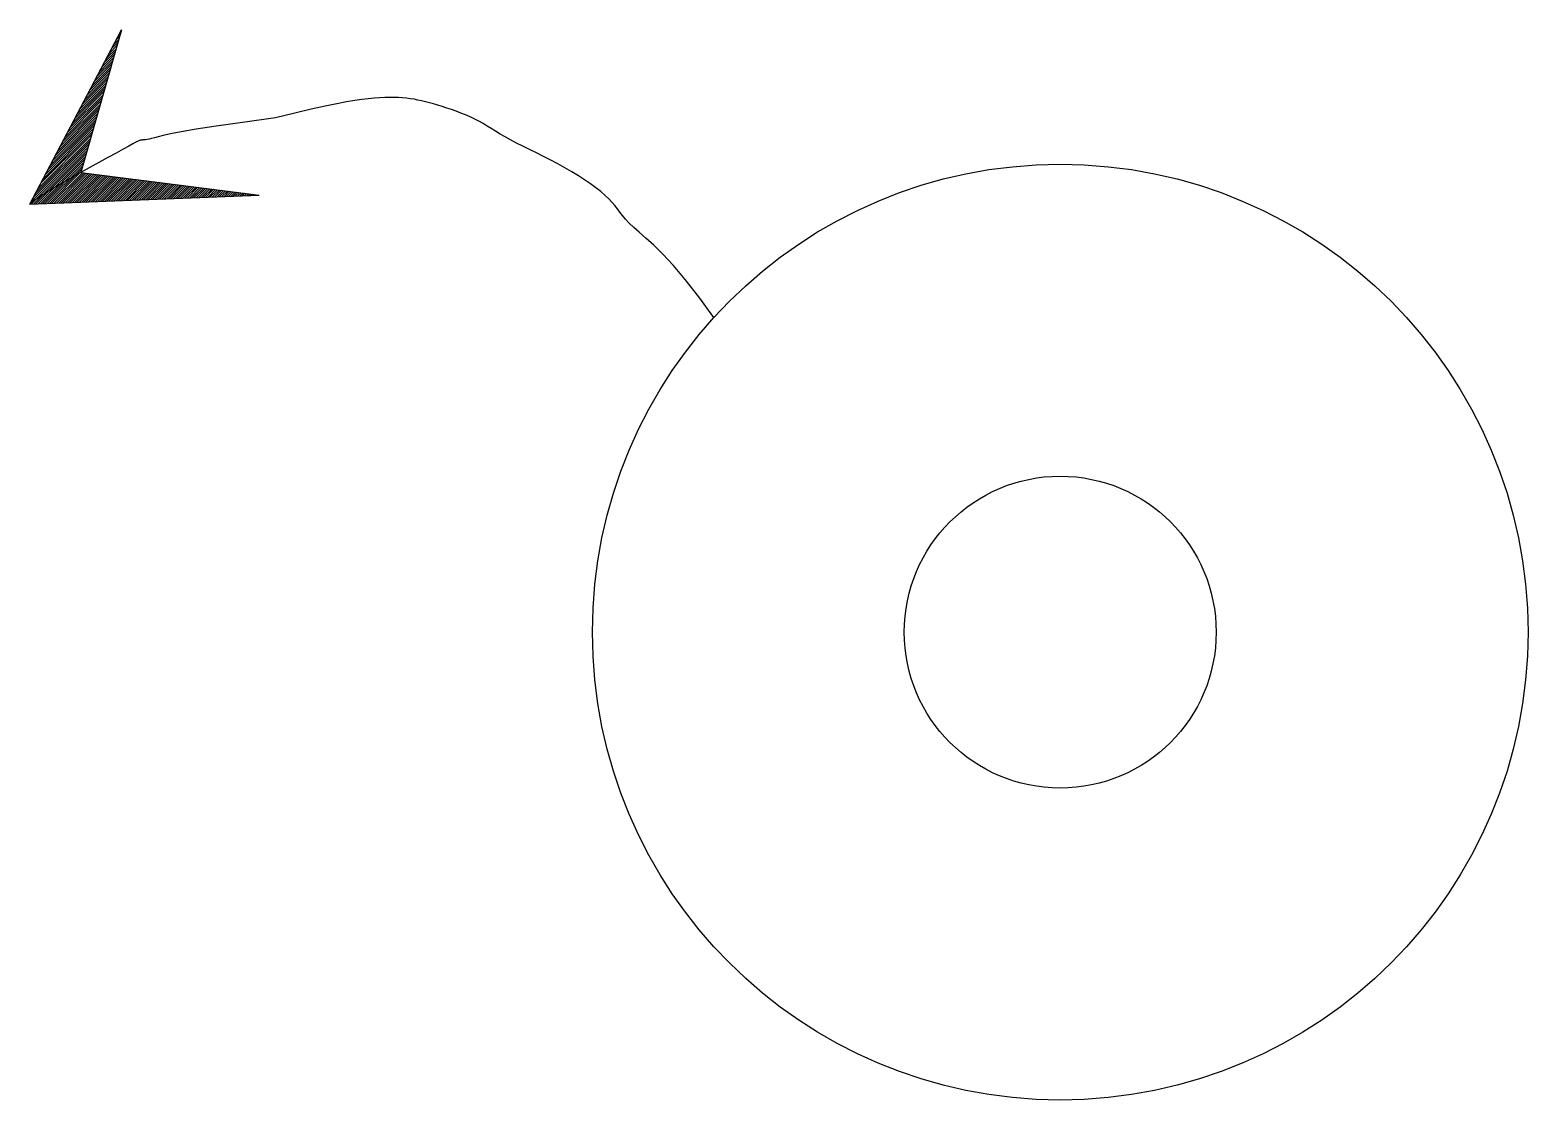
# Model space of a CAD drawing. Extents: x -0.206 to 0.094, y -0.094 to 0.121.
import ezdxf

# ---------------------------------------------------------------- set-up
doc = ezdxf.new("R2010")
doc.units = 0
doc.header["$MEASUREMENT"] = 0
doc.layers.get('0').update_dxf_attribs({"linetype": 'CONTINUOUS'})

# ---------------------------------------------------------------- blocks, each defined once
blk = doc.blocks.new('*X0')
at = {"color": 0}
for p, q in [((8.29189, 6.29254), (8.29219, 6.29284)), ((8.28943, 6.28788), (8.2913, 6.28974)), ((8.28992, 6.28881), (8.29148, 6.29036)), ((8.29042, 6.28975), (8.29165, 6.29098)), ((8.29091, 6.29068), (8.29183, 6.2916)), ((8.2914, 6.29161), (8.29201, 6.29222)), ((8.28698, 6.28322), (8.29041, 6.28665)), ((8.28747, 6.28415), (8.29059, 6.28727)), ((8.28796, 6.28508), (8.29077, 6.28789)), ((8.28845, 6.28601), (8.29094, 6.28851)), ((8.28894, 6.28695), (8.29112, 6.28912)), ((8.28453, 6.27855), (8.28952, 6.28355)), ((8.28502, 6.27949), (8.2897, 6.28417)), ((8.28551, 6.28042), (8.28988, 6.28479)), ((8.286, 6.28135), (8.29006, 6.28541)), ((8.28649, 6.28228), (8.29023, 6.28603)), ((8.28256, 6.27482), (8.28881, 6.28107)), ((8.28305, 6.27576), (8.28899, 6.28169)), ((8.28355, 6.27669), (8.28917, 6.28231)), ((8.28404, 6.27762), (8.28935, 6.28293)), ((8.28011, 6.27016), (8.28793, 6.27798)), ((8.2806, 6.27109), (8.2881, 6.27859)), ((8.28109, 6.27202), (8.28828, 6.27921)), ((8.28158, 6.27296), (8.28846, 6.27983)), ((8.28207, 6.27389), (8.28864, 6.28045)), ((8.27766, 6.2655), (8.28704, 6.27488)), ((8.27815, 6.26643), (8.28722, 6.2755)), ((8.27864, 6.26736), (8.28739, 6.27612)), ((8.27913, 6.26829), (8.28757, 6.27674)), ((8.27962, 6.26923), (8.28775, 6.27736)), ((8.2752, 6.26083), (8.28615, 6.27178)), ((8.27569, 6.26176), (8.28633, 6.2724)), ((8.27618, 6.2627), (8.28651, 6.27302)), ((8.27667, 6.26363), (8.28668, 6.27364)), ((8.27717, 6.26456), (8.28686, 6.27426)), ((8.27422, 6.25897), (8.2858, 6.27054)), ((8.27423, 6.25853), (8.28562, 6.26992)), ((8.27469, 6.25855), (8.28544, 6.2693)), ((8.27471, 6.2599), (8.28597, 6.27116)), ((8.27515, 6.25857), (8.28526, 6.26868)), ((8.27561, 6.25858), (8.28509, 6.26807)), ((8.27607, 6.2586), (8.28491, 6.26745)), ((8.27653, 6.25862), (8.28473, 6.26683)), ((8.27699, 6.25864), (8.28456, 6.26621)), ((8.27745, 6.25866), (8.28438, 6.26559)), ((8.27791, 6.25868), (8.2842, 6.26497)), ((8.27837, 6.2587), (8.2845, 6.26482)), ((8.27883, 6.25871), (8.28489, 6.26477)), ((8.27929, 6.25873), (8.28528, 6.26472)), ((8.27975, 6.25875), (8.28567, 6.26467)), ((8.28021, 6.25877), (8.28607, 6.26462)), ((8.28067, 6.25879), (8.28646, 6.26458)), ((8.28113, 6.25881), (8.28685, 6.26453)), ((8.28159, 6.25882), (8.28724, 6.26448)), ((8.28205, 6.25884), (8.28764, 6.26443)), ((8.28251, 6.25886), (8.28803, 6.26438)), ((8.28297, 6.25888), (8.28842, 6.26433)), ((8.28343, 6.2589), (8.28881, 6.26428)), ((8.28389, 6.25892), (8.28921, 6.26423)), ((8.28435, 6.25893), (8.2896, 6.26418)), ((8.28481, 6.25895), (8.28999, 6.26413)), ((8.28527, 6.25897), (8.29038, 6.26408)), ((8.28573, 6.25899), (8.29078, 6.26403)), ((8.2862, 6.25901), (8.29117, 6.26398)), ((8.28666, 6.25903), (8.29156, 6.26393)), ((8.28712, 6.25905), (8.29195, 6.26388)), ((8.28758, 6.25906), (8.29235, 6.26383)), ((8.28804, 6.25908), (8.29274, 6.26378)), ((8.2885, 6.2591), (8.29313, 6.26373)), ((8.28896, 6.25912), (8.29352, 6.26368)), ((8.28942, 6.25914), (8.29392, 6.26363)), ((8.28988, 6.25916), (8.29431, 6.26359)), ((8.29034, 6.25917), (8.2947, 6.26354)), ((8.2908, 6.25919), (8.29509, 6.26349)), ((8.29126, 6.25921), (8.29548, 6.26344)), ((8.29172, 6.25923), (8.29588, 6.26339)), ((8.29218, 6.25925), (8.29627, 6.26334)), ((8.29264, 6.25927), (8.29666, 6.26329)), ((8.2931, 6.25928), (8.29705, 6.26324)), ((8.29356, 6.2593), (8.29745, 6.26319)), ((8.29402, 6.25932), (8.29784, 6.26314)), ((8.29448, 6.25934), (8.29823, 6.26309)), ((8.29494, 6.25936), (8.29862, 6.26304)), ((8.2954, 6.25938), (8.29902, 6.26299)), ((8.29586, 6.2594), (8.29941, 6.26294)), ((8.29632, 6.25941), (8.2998, 6.26289)), ((8.29678, 6.25943), (8.30019, 6.26284)), ((8.29724, 6.25945), (8.30059, 6.26279)), ((8.2977, 6.25947), (8.30098, 6.26274)), ((8.29816, 6.25949), (8.30137, 6.26269)), ((8.29862, 6.25951), (8.30176, 6.26264)), ((8.29909, 6.25952), (8.30216, 6.2626)), ((8.29955, 6.25954), (8.30255, 6.26255)), ((8.30001, 6.25956), (8.30294, 6.2625)), ((8.30047, 6.25958), (8.30333, 6.26245)), ((8.30093, 6.2596), (8.30373, 6.2624)), ((8.30139, 6.25962), (8.30412, 6.26235)), ((8.30185, 6.25963), (8.30451, 6.2623)), ((8.30231, 6.25965), (8.3049, 6.26225)), ((8.30277, 6.25967), (8.3053, 6.2622)), ((8.30323, 6.25969), (8.30569, 6.26215)), ((8.30369, 6.25971), (8.30608, 6.2621)), ((8.30415, 6.25973), (8.30647, 6.26205)), ((8.30461, 6.25975), (8.30687, 6.262)), ((8.30507, 6.25976), (8.30726, 6.26195)), ((8.30553, 6.25978), (8.30765, 6.2619)), ((8.30599, 6.2598), (8.30804, 6.26185)), ((8.30645, 6.25982), (8.30844, 6.2618)), ((8.30691, 6.25984), (8.30883, 6.26175)), ((8.30737, 6.25986), (8.30922, 6.2617)), ((8.30783, 6.25987), (8.30961, 6.26166)), ((8.30829, 6.25989), (8.31001, 6.26161)), ((8.30875, 6.25991), (8.3104, 6.26156)), ((8.30921, 6.25993), (8.31079, 6.26151)), ((8.30967, 6.25995), (8.31118, 6.26146)), ((8.31013, 6.25997), (8.31158, 6.26141)), ((8.31059, 6.25998), (8.31197, 6.26136)), ((8.31105, 6.26), (8.31236, 6.26131)), ((8.31152, 6.26002), (8.31275, 6.26126)), ((8.31198, 6.26004), (8.31315, 6.26121)), ((8.31244, 6.26006), (8.31354, 6.26116)), ((8.3129, 6.26008), (8.31393, 6.26111)), ((8.31336, 6.2601), (8.31432, 6.26106)), ((8.31382, 6.26011), (8.31471, 6.26101)), ((8.31428, 6.26013), (8.31511, 6.26096)), ((8.31474, 6.26015), (8.3155, 6.26091)), ((8.3152, 6.26017), (8.31589, 6.26086)), ((8.31566, 6.26019), (8.31628, 6.26081)), ((8.31612, 6.26021), (8.31668, 6.26076)), ((8.31658, 6.26022), (8.31707, 6.26071)), ((8.31704, 6.26024), (8.31746, 6.26067)), ((8.3175, 6.26026), (8.31785, 6.26062)), ((8.31796, 6.26028), (8.31825, 6.26057)), ((8.31842, 6.2603), (8.31864, 6.26052)), ((8.31888, 6.26032), (8.31903, 6.26047)), ((8.31934, 6.26033), (8.31942, 6.26042)), ((8.3198, 6.26035), (8.31982, 6.26037))]:
    blk.add_line(p, q, dxfattribs=at)

msp = doc.modelspace()

# ---------------------------------------------------------------- linework, layer by layer
for p, q in [((-0.20647, 0.08575), (-0.1881, 0.12066)), ((-0.1881, 0.12066), (-0.19628, 0.09209)), ((-0.19628, 0.09209), (-0.16055, 0.08759)), ((-0.20647, 0.08575), (-0.16055, 0.08759))]:
    msp.add_line(p, q)
for points in [[(-0.06941, 0.06302), (-0.07243, 0.06719), (-0.07513, 0.07064), (-0.07752, 0.07345), (-0.07962, 0.07571), (-0.08145, 0.07752), (-0.08302, 0.07896), (-0.08435, 0.08013), (-0.08546, 0.08111), (-0.08636, 0.08197), (-0.0871, 0.08276), (-0.08772, 0.08349), (-0.08825, 0.08417), (-0.08875, 0.08482), (-0.08925, 0.08546), (-0.0898, 0.08611), (-0.09044, 0.08679), (-0.0912, 0.08751), (-0.09208, 0.08826), (-0.09307, 0.08904), (-0.09415, 0.08984), (-0.09532, 0.09065), (-0.09657, 0.09146), (-0.09789, 0.09226), (-0.09925, 0.09306), (-0.10066, 0.09383), (-0.1021, 0.09458), (-0.10354, 0.09531), (-0.10496, 0.09602), (-0.10636, 0.0967), (-0.1077, 0.09737), (-0.10897, 0.09801), (-0.11015, 0.09863), (-0.11123, 0.09923), (-0.11222, 0.0998), (-0.11314, 0.10036), (-0.11401, 0.10089), (-0.11484, 0.1014), (-0.11566, 0.10189), (-0.11649, 0.10236), (-0.11734, 0.1028), (-0.11823, 0.10323), (-0.11915, 0.10363), (-0.1201, 0.10401), (-0.12105, 0.10437), (-0.12201, 0.10471), (-0.12295, 0.10502), (-0.12387, 0.10532), (-0.12476, 0.10559), (-0.12561, 0.10584), (-0.12643, 0.10607), (-0.12721, 0.10627), (-0.12798, 0.10646), (-0.12874, 0.10662), (-0.12949, 0.10676), (-0.13025, 0.10688), (-0.13102, 0.10698), (-0.13182, 0.10706), (-0.13264, 0.10711), (-0.13351, 0.10714), (-0.13442, 0.10714), (-0.13538, 0.10712), (-0.13641, 0.10706), (-0.1375, 0.10698), (-0.13868, 0.10687), (-0.13995, 0.10672), (-0.14138, 0.10651), (-0.14304, 0.10624), (-0.145, 0.10586), (-0.14732, 0.10538), (-0.15009, 0.10476), (-0.15337, 0.10399), (-0.15723, 0.10304)], [(-0.15723, 0.10304), (-0.1639, 0.10214), (-0.16916, 0.10139), (-0.17319, 0.10077), (-0.17618, 0.10026), (-0.17833, 0.09984), (-0.1798, 0.09952), (-0.1808, 0.09927), (-0.18152, 0.09907), (-0.1821, 0.09892), (-0.18259, 0.0988), (-0.183, 0.09872), (-0.18333, 0.09867), (-0.1836, 0.09864), (-0.18382, 0.09862), (-0.18399, 0.09861), (-0.18412, 0.09861), (-0.18423, 0.09861), (-0.18435, 0.09858), (-0.18453, 0.09851), (-0.18481, 0.09838), (-0.18523, 0.09816), (-0.18584, 0.09784), (-0.18668, 0.09738), (-0.18779, 0.09677), (-0.1892, 0.096), (-0.19085, 0.0951), (-0.19267, 0.0941), (-0.19458, 0.09304), (-0.19652, 0.09196), (-0.1984, 0.0909), (-0.20016, 0.08988), (-0.20172, 0.08897), (-0.20302, 0.08817), (-0.20408, 0.08749), (-0.2049, 0.08694), (-0.20553, 0.0865), (-0.20597, 0.08616), (-0.20626, 0.08593), (-0.20642, 0.08579), (-0.20647, 0.08575)]]:
    msp.add_lwpolyline(points)
for radius in [0.09375, 0.03125]:
    msp.add_circle((0, 0), radius)

# ---------------------------------------------------------------- block references
msp.add_blockref('*X0', (-8.48045, -6.17277))

doc.saveas('drawing.dxf')
